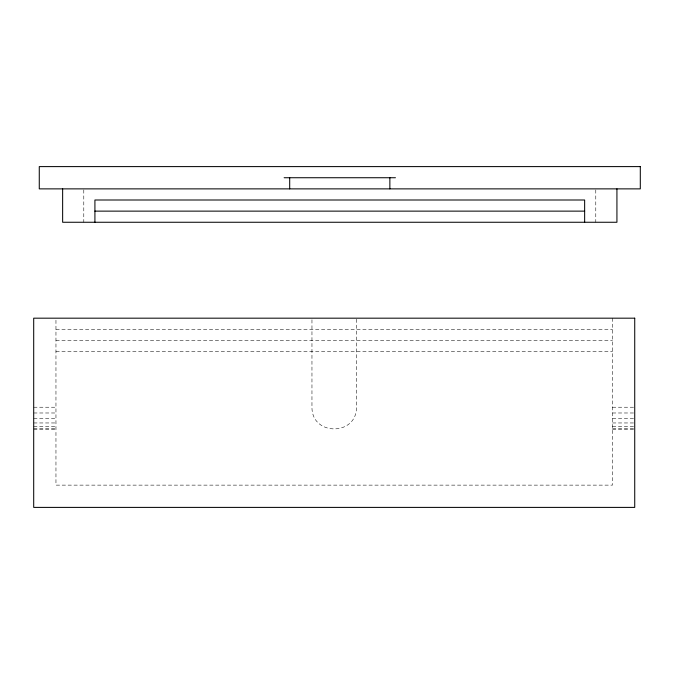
<?xml version="1.0" encoding="UTF-8"?>
<svg xmlns="http://www.w3.org/2000/svg" width="674" height="674" viewBox="0 0 674 674"><rect width="100%" height="100%" fill="white"/><g stroke="black" fill="none" stroke-linecap="round" stroke-linejoin="round"><path stroke-width="0.51" stroke-dasharray="3.37 2.53" d="M55.959 329.308L612.472 329.308M55.959 340.437L612.472 340.437M55.959 351.567L612.472 351.567M33.7 407.222L55.959 407.222M612.472 407.222L634.731 407.222M33.7 412.985L55.959 412.985M612.472 412.985L634.731 412.985M33.7 418.352L55.959 418.352M612.472 418.352L634.731 418.352M33.7 422.96L55.959 422.96M612.472 422.96L634.731 422.96M33.7 426.499L55.959 426.499M612.472 426.499L634.731 426.499M33.7 428.723L55.959 428.723M612.472 428.723L634.731 428.723M33.7 429.481L55.959 429.481M612.472 429.481L634.731 429.481M612.472 318.179L612.472 485.128L55.959 485.128L55.959 318.179M595.782 189.908L595.782 222.26M356.479 319.19L356.479 407.222C356.773 436.12 311.666 436.12 311.961 407.222L311.961 319.19M83.787 189.908L83.787 222.26"/><path stroke-width="1.01" d="M284.133 177.734L395.436 177.734M94.916 211.131L584.644 211.131M616.929 188.872L616.929 222.26L62.64 222.26L62.64 188.872M584.644 222.26L584.644 200.001L94.916 200.001L94.916 222.26M389.867 177.734L389.867 188.872M289.694 177.734L289.694 188.872M640.3 166.604L39.269 166.604L39.269 188.872L640.3 188.872L640.3 166.604M634.731 318.179L33.7 318.179L33.7 507.396L634.731 507.396L634.731 318.179"/></g></svg>
